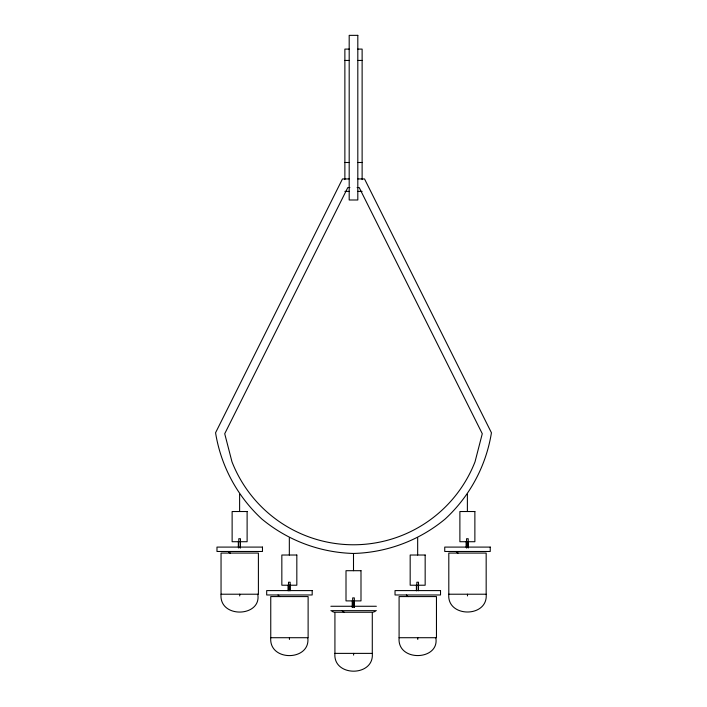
<?xml version="1.0" encoding="UTF-8"?>
<svg xmlns="http://www.w3.org/2000/svg" width="707" height="707" viewBox="0 0 707 707"><rect width="100%" height="100%" fill="white"/><g stroke="black" fill="none" stroke-linecap="round" stroke-linejoin="round"><path stroke-width="1.06" d="M372.289 653.383C374.401 677.103 332.803 677.103 334.924 653.383L334.924 612.253L372.289 612.253L372.289 653.383L334.924 653.383M486.169 594.216C488.29 617.927 446.691 617.927 448.804 594.216L448.804 553.077L486.169 553.077L486.169 594.216L448.804 594.216M349.09 178.942L342.471 178.942L215.564 432.764C220.902 465.913 237.181 496.252 261.855 519.026C287.696 540.457 319.935 552.574 353.5 553.457C387.065 552.574 419.304 540.457 445.145 519.026C469.819 496.252 486.098 465.913 491.436 432.764L364.529 178.942L357.91 178.942M375.161 611.475L373.04 612.182M221.044 594.216L258.4 594.216L258.4 553.077L221.044 553.077L221.044 594.216C218.914 618.802 261.935 617.202 257.763 594.216M270.754 637.714L308.119 637.714L308.119 596.575L270.754 596.575L270.754 637.714C268.801 661.938 310.771 661.169 307.801 637.696M399.093 637.714L436.458 637.714L436.458 596.575L399.093 596.575L399.093 637.714C396.963 662.3 439.984 660.7 435.812 637.714M349.187 49.092L344.875 49.092L344.875 179.605M357.813 49.092L362.125 49.092L362.125 179.605M344.875 60.449L349.187 60.449M357.813 60.449L362.125 60.449M344.875 162.495L349.187 162.495M357.813 162.495L362.125 162.495M349.877 187.558L347.8 187.558L224.72 433.727L231.976 461.812A130.486 130.486 0 0 0 475.024 461.812L482.28 433.727L359.2 187.558L357.123 187.558M344.875 191.376L349.187 191.376M357.813 191.376L362.125 191.376M330.858 606.27L376.354 606.27M330.858 610.654L376.354 610.654M334.172 612.182L332.051 611.475M468.211 548.084L468.211 538.725L466.549 538.725L466.549 548.084M467.769 541.721L467.769 547.227M467.486 594.216L467.486 595.948M467.38 494.281L467.38 511.523M466.107 541.721L466.107 547.227M418.5 590.725L418.5 582.223L416.838 582.223L416.838 590.725M417.669 537.78L417.669 555.022M417.775 637.714L417.775 639.446M416.396 585.219L416.396 590.725M354.331 607.499L354.331 597.901L352.669 597.901L352.669 607.499M353.88 600.897L353.88 607.499M353.606 653.383L353.606 655.124M353.5 553.457L353.5 570.699M352.227 600.897L352.227 607.499M290.162 590.725L290.162 582.223L288.5 582.223L288.5 590.725M289.711 585.219L289.711 590.725M289.437 637.714L289.437 639.446M289.331 537.78L289.331 555.022M288.058 585.219L288.058 590.725M240.451 548.084L240.451 538.725L238.789 538.725L238.789 548.084M239.62 494.281L239.62 511.523M239.726 594.216L239.726 595.948M238.339 541.721L238.339 547.227M280.096 596.558A6.593 3.296 -90 0 1 278.054 594.985M408.434 596.558A6.593 3.296 -90 0 1 406.392 594.985M458.145 553.06A6.593 3.296 -90 0 1 456.103 551.487M230.385 553.06A6.593 3.296 -90 0 1 228.343 551.487M344.265 612.235A6.593 3.296 -90 0 1 342.223 610.662M357.813 35.35L349.187 35.35L349.187 199.993L357.813 199.993L357.813 35.35M247.114 511.523L232.126 511.523L232.126 541.721L247.114 541.721L247.114 511.523M474.874 511.523L459.886 511.523L459.886 541.721L474.874 541.721L474.874 511.523M262.474 547.094L216.978 547.094L216.978 551.478L262.474 551.478L262.474 547.094M490.234 547.094L444.738 547.094L444.738 551.478L490.234 551.478L490.234 547.094M296.825 555.022L281.837 555.022L281.837 585.219L296.825 585.219L296.825 555.022M425.163 555.022L410.175 555.022L410.175 585.219L425.163 585.219L425.163 555.022M360.994 570.699L346.006 570.699L346.006 600.897L360.994 600.897L360.994 570.699M312.185 590.592L266.689 590.592L266.689 594.976L312.185 594.976L312.185 590.592M440.523 590.592L395.027 590.592L395.027 594.976L440.523 594.976L440.523 590.592"/></g></svg>
